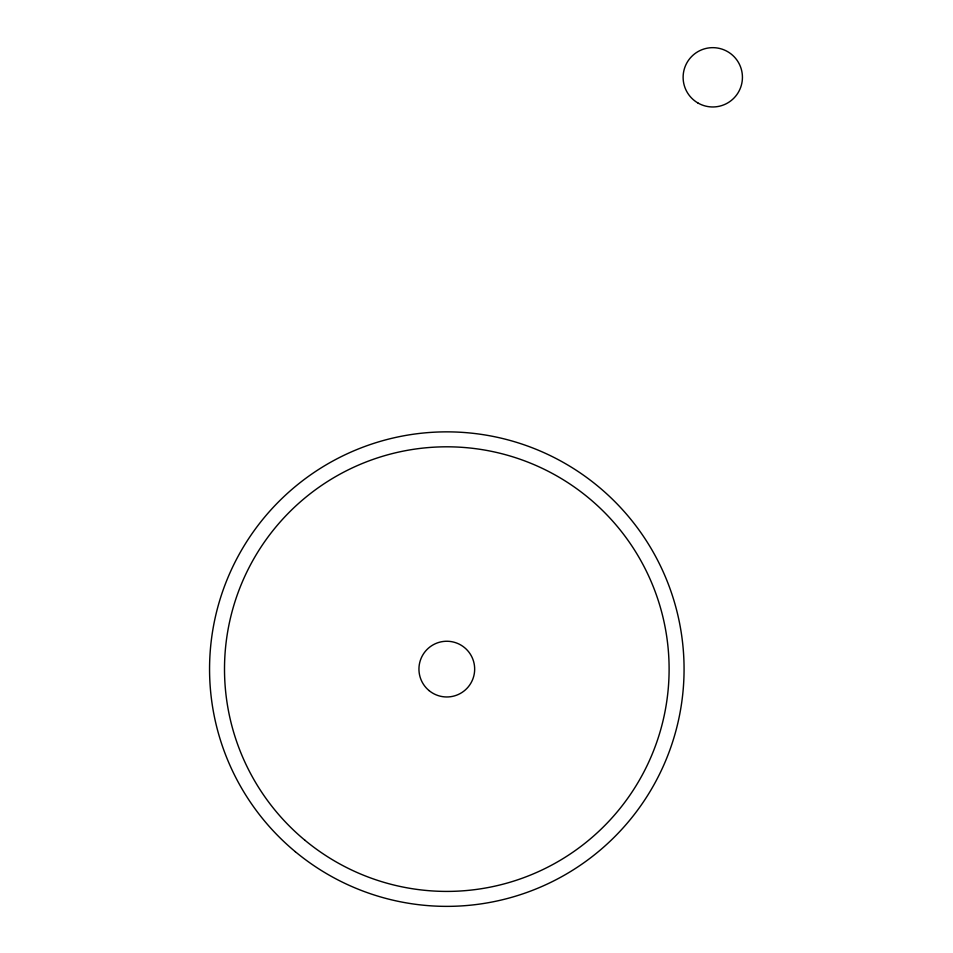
<?xml version="1.0" encoding="UTF-8"?>
<svg xmlns="http://www.w3.org/2000/svg" width="953" height="953" viewBox="0 0 953 953"><rect width="100%" height="100%" fill="white"/><g stroke="black" fill="none" stroke-linecap="round" stroke-linejoin="round"><path stroke-width="1.43" d="M295.275 851.672A237.261 237.261 0 0 0 680.68 709.056A237.261 237.261 0 0 0 364.475 446.6A237.261 237.261 0 0 0 295.275 851.672M304.829 840.165A222.299 222.299 0 0 0 665.933 706.542A222.299 222.299 0 0 0 369.669 460.621A222.299 222.299 0 0 0 304.829 840.165M429.017 690.556A27.863 27.863 0 0 0 474.272 673.795A27.863 27.863 0 0 0 437.141 642.977A27.863 27.863 0 0 0 429.017 690.556M697.941 102.995A29.662 29.662 0 0 0 742.435 77.312A29.662 29.662 0 0 0 697.941 51.629A29.662 29.662 0 0 0 697.941 102.995"/></g></svg>
